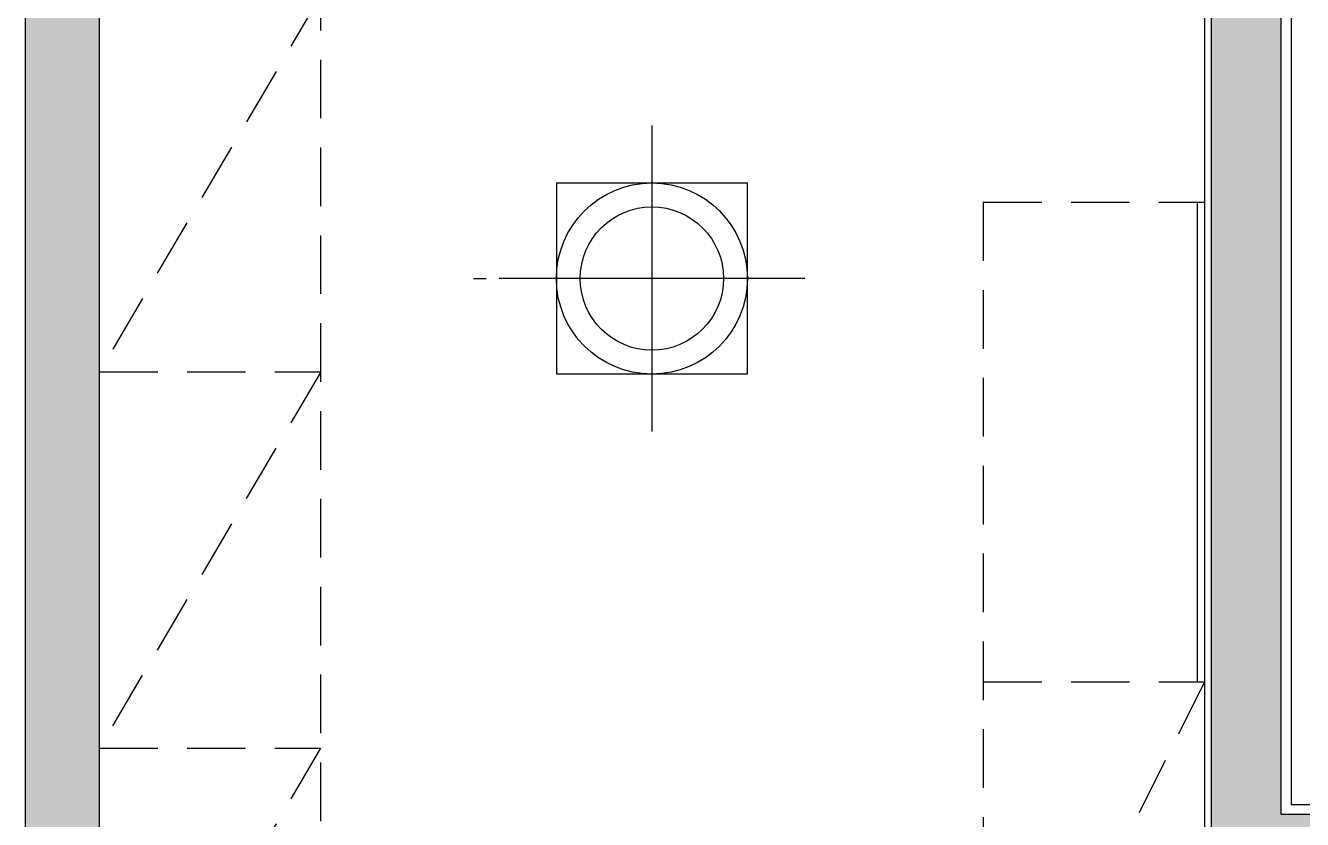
# Model space of a CAD drawing. Header units: millimetres. Extents: x 0 to 460316, y -63250 to 103204.
# Drawn here: x 60142 to 63604, y 27105 to 29257 of the extents above; entities that cross this region are included whole.
import ezdxf

# ---------------------------------------------------------------- set-up
doc = ezdxf.new("R2010")
doc.units = ezdxf.units.MM
doc.header["$LTSCALE"] = 25
doc.linetypes.add('HIDDEN', pattern=[9.525, 6.35, -3.175])
for name, color, linetype in [('2-con', 2, 'Continuous'), ('ac-furniture', 152, 'Continuous'), ('ac-Ref', 8, 'Continuous'), ('ac-wall-fin', 3, 'Continuous'), ('HAT', 8, 'Continuous'), ('U-LANP', 6, 'Continuous')]:
    doc.layers.add(name, color=color, linetype=linetype)

msp = doc.modelspace()

# ---------------------------------------------------------------- hatches: boundary and pattern name
at = {"layer": 'ac-Ref'}
h = msp.add_hatch(color=256, dxfattribs=at)
h.dxf.hatch_style = 1
h.paths.add_polyline_path([(63806.86, 35328.4), (63261.86, 35328.4), (63261.86, 36338.4), (63826.86, 36338.4), (63826.86, 36538.4), (63061.86, 36538.4), (63061.86, 35128.4), (63536.86, 35128.4), (63536.86, 31955.09), (63806.86, 31955.09)])
h.paths.add_polyline_path([(66696.86, 34495.09), (66696.86, 36740.09), (66466.86, 36740.09), (66466.86, 36338.4), (66506.86, 36338.4), (66506.86, 32163.4), (64736.86, 32163.4), (64736.86, 31955.09), (66696.86, 31955.09)])
h.paths.add_polyline_path([(70674.86, 34368.09), (70941.86, 34368.09), (70941.86, 34568.98), (70676.86, 34568.98), (70676.86, 35340.09), (69808.86, 35340.09), (69808.86, 35140.09), (70498.86, 35140.09), (70498.86, 32165.09), (69686.86, 32165.09), (69686.86, 32030.09), (70681.86, 32030.09), (70681.86, 32230.09), (70674.86, 32230.09)])
h.paths.add_polyline_path([(72441.86, 36595.09), (71466.86, 36595.09), (71466.86, 36395.09), (72241.86, 36395.09), (72241.86, 35605.09), (71606.86, 35605.09), (71606.86, 34568.98), (71521.86, 34568.98), (71521.86, 34368.09), (72156.86, 34368.09), (72156.86, 32230.09), (72156.86, 32030.09), (72166.86, 32030.09), (72166.86, 27090.09), (71379.86, 27090.09), (71379.86, 26898.09), (72332.86, 26898.09), (72332.86, 25818.09), (71442.86, 25818.09), (71442.86, 25618.09), (72441.86, 25618.09)])
h.paths.add_polyline_path([(68608.86, 35340.09), (68083.86, 35340.09), (68083.86, 34495.09), (68358.86, 34495.09), (68358.86, 35140.09), (68608.86, 35140.09)])
h.paths.add_polyline_path([(70351.86, 30870.09), (69301.86, 30870.09), (69301.86, 30670.09), (70351.86, 30670.09)])
h.paths.add_polyline_path([(68274.86, 30870.09), (68064.86, 30870.09), (68064.86, 26898.09), (68679.86, 26898.09), (68679.86, 27090.09), (68274.86, 27090.09)])
h.paths.add_polyline_path([(68354.86, 25818.09), (68154.86, 25818.09), (68154.86, 25248.09), (68354.86, 25248.09)])
h.paths.add_polyline_path([(63634.86, 26918.09), (64264.86, 26918.09), (64264.86, 27118.09), (63546.86, 27118.09), (63546.86, 30573.09), (63356.86, 30573.09), (63356.86, 25633.09), (63341.86, 25633.09), (63341.86, 25433.09), (63434.86, 25433.09), (63434.86, 25248.09), (64354.86, 25248.09), (64354.86, 25448.09), (63634.86, 25448.09)])
h.paths.add_polyline_path([(60341.86, 30373.09), (62426.86, 30373.09), (62426.86, 30573.09), (60376.86, 30573.09), (60376.86, 32738.09), (61976.86, 32738.09), (61976.86, 31338.09), (62176.86, 31338.09), (62176.86, 33335.09), (62596.86, 33335.09), (62596.86, 33535.09), (61976.86, 33535.09), (61976.86, 32908.09), (60141.86, 32908.09), (60141.86, 25433.09), (60761.86, 25433.09), (60761.86, 25633.09), (60341.86, 25633.09)])

# ---------------------------------------------------------------- linework, layer by layer
at = {"layer": '2-con'}
for points in [[(62426.86, 30573.09), (62426.86, 30373.09), (60341.86, 30373.09), (60341.86, 25633.09), (60761.86, 25633.09), (60761.86, 25433.09), (60141.86, 25433.09), (60141.86, 32908.09), (61976.86, 32908.09), (61976.86, 33535.09), (62596.86, 33535.09), (62596.86, 33335.09), (62176.86, 33335.09), (62176.86, 31338.09), (61976.86, 31338.09), (61976.86, 32738.09), (60376.86, 32738.09), (60376.86, 30573.09), (62426.86, 30573.09)], [(63356.86, 30573.09), (63356.86, 25633.09), (63341.86, 25633.09), (63341.86, 25433.09), (63434.86, 25433.09), (63434.86, 25248.09), (64354.86, 25248.09), (64354.86, 25448.09), (63634.86, 25448.09), (63634.86, 26918.09), (64264.86, 26918.09), (64264.86, 27118.09), (63546.86, 27118.09), (63546.86, 30573.09), (63356.86, 30573.09)]]:
    msp.add_lwpolyline(points, dxfattribs=at)
at = {"layer": 'ac-furniture', "linetype": 'HIDDEN'}
for p, q in [((60941.86, 30355.09), (60941.86, 26278.09)), ((62738.86, 28778.09), (62738.86, 26278.09)), ((62738.86, 28778.09), (63338.86, 28778.09)), ((60341.86, 28318.09), (60941.86, 28318.09)), ((62738.86, 27478.09), (63338.86, 27478.09)), ((60341.86, 27298.09), (60941.86, 27298.09))]:
    msp.add_line(p, q, dxfattribs=at)
at = {"layer": 'ac-furniture'}
msp.add_line((63318.86, 28778.09), (63318.86, 27478.09), dxfattribs=at)
at = {"layer": 'ac-Ref', "linetype": 'HIDDEN'}
for p, q in [((60941.86, 29338.09), (60341.86, 28318.09)), ((60941.86, 28316.59), (60341.86, 27298.09)), ((63338.86, 27478.09), (62738.86, 26278.09)), ((60941.86, 27298.09), (60341.86, 26278.09))]:
    msp.add_line(p, q, dxfattribs=at)
at = {"layer": 'ac-Ref'}
msp.add_line((63573.32, 28389.01), (63573.86, 28389.01), dxfattribs=at)
at = {"layer": 'ac-wall-fin'}
for p, q in [((63573.86, 30632.93), (63573.86, 27145.09)), ((63338.86, 30345.09), (63338.86, 25688.32)), ((63573.86, 27145.09), (64291.86, 27145.09))]:
    msp.add_line(p, q, dxfattribs=at)
at = {"layer": 'HAT', "color": 1}
for p, q in [((61840.36, 28985.84), (61840.36, 28156.79)), ((61581.29, 28830.39), (62099.44, 28830.39)), ((61581.29, 28830.39), (61581.29, 28312.24)), ((62099.44, 28312.24), (62099.44, 28830.39)), ((61356.75, 28571.32), (61391.3, 28571.32)), ((62254.89, 28571.32), (61425.84, 28571.32)), ((62099.44, 28312.24), (61581.29, 28312.24))]:
    msp.add_line(p, q, dxfattribs=at)
at = {"layer": 'U-LANP', "color": 4}
msp.add_circle((61840.36, 28571.32), 259.08, dxfattribs=at)
at = {"layer": 'U-LANP', "color": 8}
msp.add_circle((61840.36, 28571.32), 194.31, dxfattribs=at)

doc.saveas('drawing.dxf')
